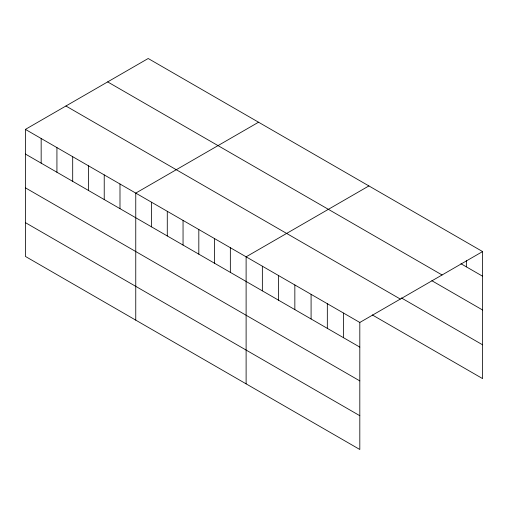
<?xml version="1.0" encoding="UTF-8"?>
<svg xmlns="http://www.w3.org/2000/svg" width="508" height="508" viewBox="0 0 508 508"><rect width="100%" height="100%" fill="white"/><g stroke="black" fill="none" stroke-linecap="round" stroke-linejoin="round"><path stroke-width="0.76" d="M25.4 129.394L359.81 322.466L359.81 449.497L25.4 256.426L25.4 129.394L148.19 58.503L482.6 251.574L482.6 378.606L372.281 314.916M258.54 122.218L135.757 193.11L135.757 320.135M368.897 185.934L246.113 256.826L246.113 383.851M359.81 322.466L482.6 251.574M460.94 263.722L482.6 276.225M107.664 81.902L442.081 274.974M431.838 280.702L482.6 310.007M401.384 297.929L482.6 344.818M65.919 106.001L400.336 299.072M25.4 154.045L359.81 347.116M25.4 187.827L359.81 380.898M25.4 222.637L359.81 415.709M466.357 260.687L466.357 266.846M343.573 313.087L343.573 337.737M327.33 303.714L327.33 328.358M311.087 294.335L311.087 318.98M294.843 284.956L294.843 309.607M278.6 275.577L278.6 300.228M262.357 266.198L262.357 290.849M230.346 247.72L230.346 272.371M214.579 238.62L214.579 263.265M198.819 229.514L198.819 254.165M183.051 220.415L183.051 245.066M167.284 211.315L167.284 235.96M151.524 202.209L151.524 226.86M119.99 184.01L119.99 208.655M104.229 174.904L104.229 199.555M88.462 165.805L88.462 190.449M72.695 156.699L72.695 181.35M56.928 147.599L56.928 172.25M41.167 138.5L41.167 163.144"/></g></svg>
